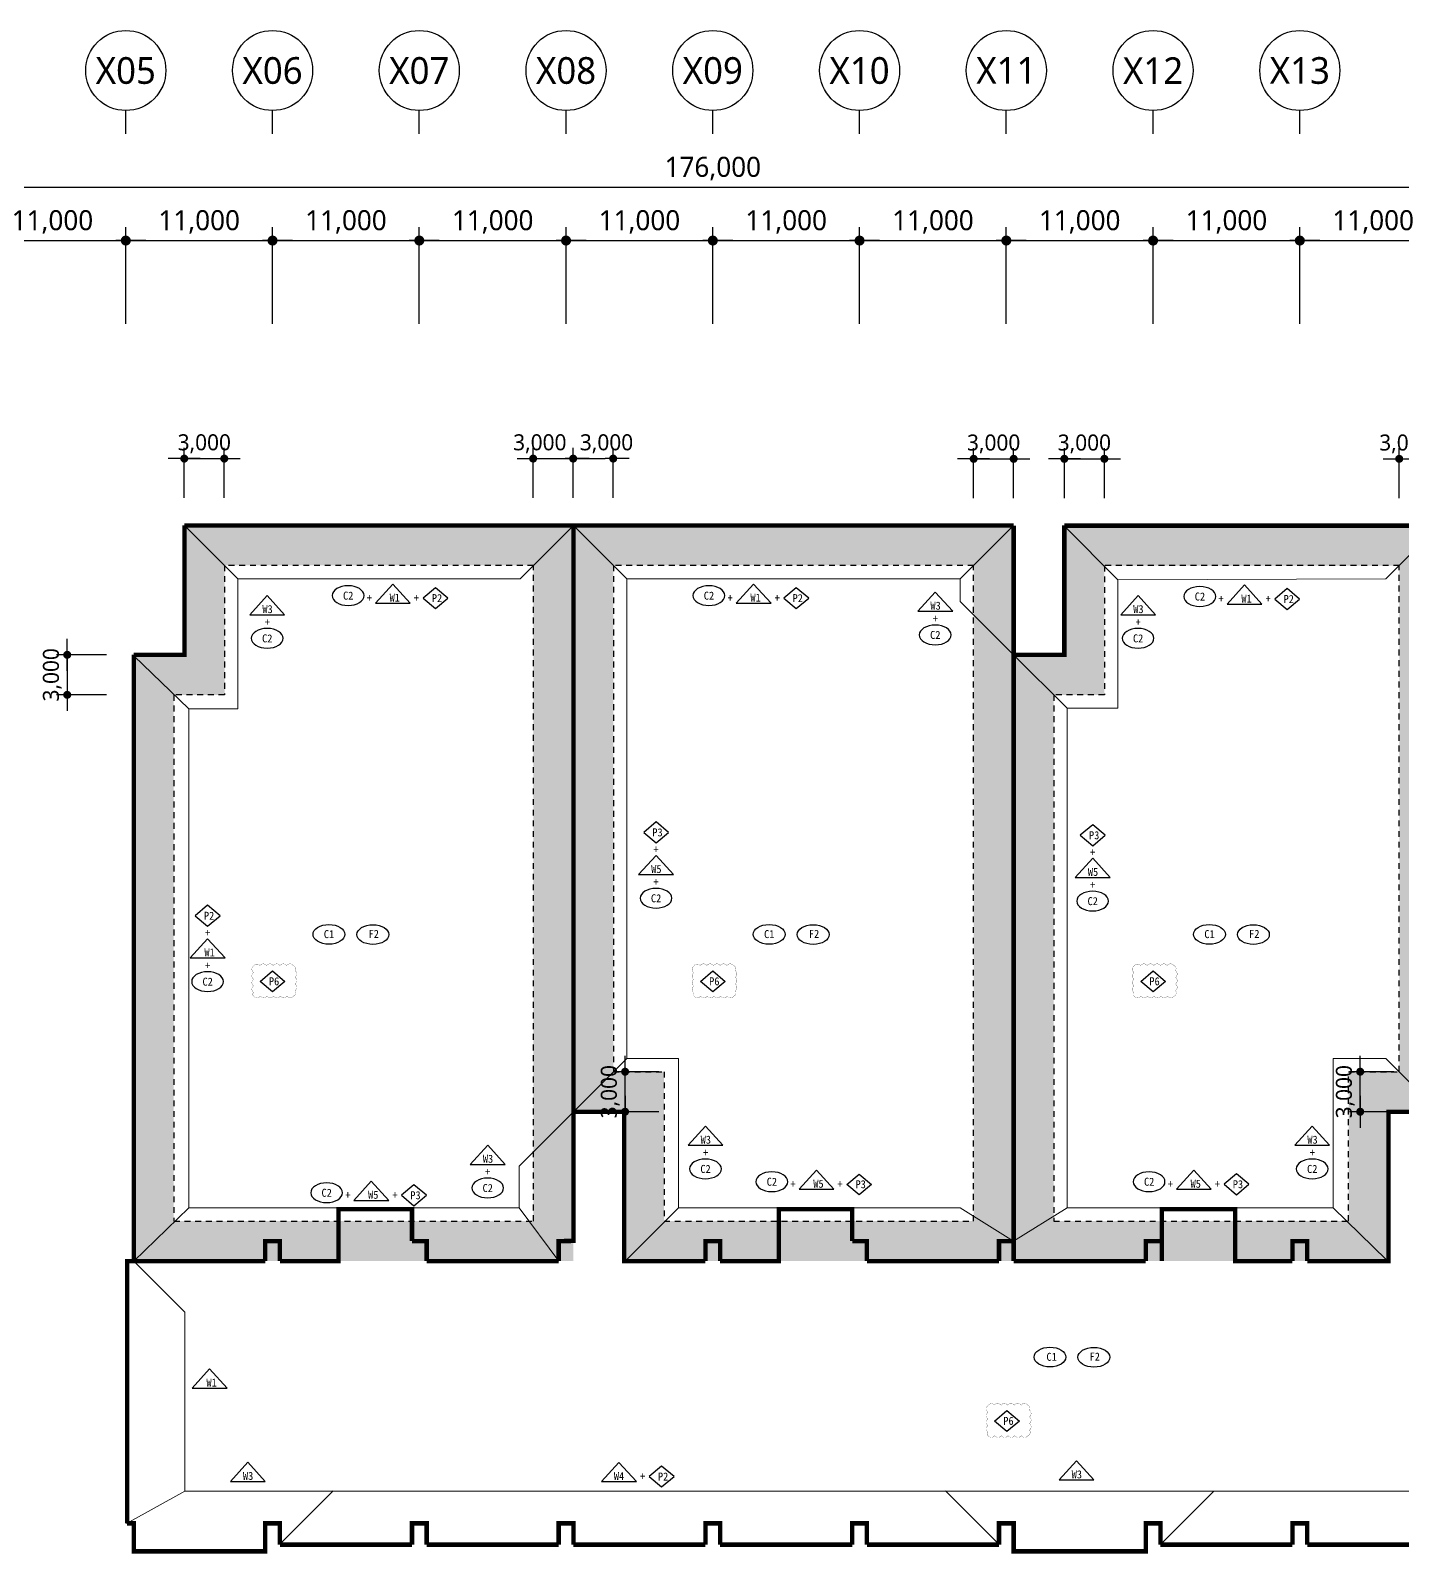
# Model space of a CAD drawing. Header units: millimetres. Extents: x 1915590 to 2257441, y 167795 to 1026436.
# Drawn here: x 2011944 to 2114789, y 615269 to 729436 of the extents above; entities that cross this region are included whole.
import ezdxf
from ezdxf.enums import TextEntityAlignment as Align

# ---------------------------------------------------------------- set-up
doc = ezdxf.new("R2010")
doc.units = ezdxf.units.MM
doc.header["$LTSCALE"] = 5
doc.header["$MEASUREMENT"] = 0
doc.header["$PDSIZE"] = -10
for name, pattern in [('CENTER2', [1.125, 0.75, -0.125, 0.125, -0.125]), ('HID', [2, 1.1, -0.9]), ('HIDDEN2', [0.1875, 0.125, -0.0625]), ('PHANTOM2', [1.25, 0.625, -0.125, 0.125, -0.125, 0.125, -0.125])]:
    doc.linetypes.add(name, pattern=pattern)
doc.layers.get('0').update_dxf_attribs({"linetype": 'CONTINUOUS'})
doc.layers.get('Defpoints').update_dxf_attribs({"color": 153, "linetype": 'CONTINUOUS'})
for name, color, linetype, lineweight in [('A-AXIS-BUBL', 7, 'CONTINUOUS', 25), ('A-DIMS', 7, 'CONTINUOUS', 25), ('A-XXXX-HATC', 8, 'CONTINUOUS', 18), ('A-XXXX-TXT2', 3, 'CONTINUOUS', 25), ('REV-202205', 20, 'CONTINUOUS', 25), ('S-ELEV-LIN1', 9, 'CONTINUOUS', 20)]:
    doc.layers.add(name, color=color, linetype=linetype, lineweight=lineweight)
for name, color, linetype in [('A-MARK-벽체방열-W2', 6, 'HIDDEN2'), ('A-MARK-벽체방열-W3', 6, 'CONTINUOUS'), ('A-MARK-벽체방열-W4', 4, 'CONTINUOUS'), ('text', 3, 'CONTINUOUS'), ('일람 벽체', 7, 'CONTINUOUS')]:
    doc.layers.add(name, color=color, linetype=linetype)
doc.styles.add('HY울릉도L', font='')
doc.styles.add('돋움체', font='')
doc.styles.add('맑은고딕', font='malgun.ttf')
doc.styles.get('HY울릉도L').set_extended_font_data('HYwulM')
doc.styles.get('돋움체').set_extended_font_data('DotumChe')
doc.dimstyles.new('CDIM', dxfattribs={"dimtxt": 3, "dimasz": 1.5, "dimexe": 2, "dimexo": 1, "dimgap": 1, "dimtad": 1, "dimdec": 0, "dimrnd": 0.5, "dimzin": 0, "dimdsep": 32, "dimlunit": 6, "dimtxsty": 'HY울릉도L', "dimblk1": '_CIDOT', "dimblk2": '_CIDOT', "dimsah": 1, "dimcen": 5.5, "dimclrd": 2, "dimclre": 2, "dimclrt": 7, "dimadec": 0, "dimazin": 0, "dimtfac": 1, "dimtdec": 0, "dimtix": 1, "dimtmove": 2, "dimatfit": 1, "dimldrblk": '_CIDOT', "dimfxl": 1, "dimtolj": 1, "dimtzin": 0, "dimlwd": -1, "dimarcsym": 0})

# ---------------------------------------------------------------- blocks, each defined once
blk = doc.blocks.new('_CIDOT')
at = {"color": 0, "linetype": 'ByBlock'}
blk.add_line((2, 0), (-1, 0), dxfattribs=at)
at = {"color": 0, "linetype": 'ByBlock', "const_width": 0.5}
blk.add_lwpolyline([(-0.25, 0, 1), (0.25, 0, 1)], format="xyb", close=True, dxfattribs=at)
blk = doc.blocks.new('*D27')
at = {"layer": 'A-DIMS', "lineweight": -2, "transparency": 16777216}
for p, q in [((159693, 255621), (159693, 262871)), ((170693, 255621), (170693, 262871))]:
    blk.add_line(p, q, dxfattribs=at)
at = {"layer": 'A-DIMS', "transparency": 16777216}
blk.add_line((160443, 261871), (169943, 261871), dxfattribs=at)
at = {"layer": 'Defpoints', "color": 0, "transparency": 16777216}
for p in [(170693, 261871), (159693, 255121), (170693, 255121)]:
    blk.add_point(p, dxfattribs=at)
at = {"layer": 'A-DIMS', "transparency": 16777216, "xscale": 750, "yscale": 750, "zscale": 750, "rotation": 180}
blk.add_blockref('_CIDOT', (159693, 261871), dxfattribs=at)
at = {"layer": 'A-DIMS', "transparency": 16777216, "xscale": 750, "yscale": 750, "zscale": 750}
blk.add_blockref('_CIDOT', (170693, 261871), dxfattribs=at)
at = {"layer": 'A-DIMS', "color": 3, "transparency": 16777216, "insert": (165193, 263263), "char_height": 1500, "attachment_point": 5, "style": '맑은고딕'}
blk.add_mtext('\\A1;11,000', dxfattribs=at)
blk = doc.blocks.new('*D28')
at = {"layer": 'A-DIMS', "lineweight": -2, "transparency": 16777216}
for p, q in [((170693, 255621), (170693, 262871)), ((181693, 255621), (181693, 262871))]:
    blk.add_line(p, q, dxfattribs=at)
at = {"layer": 'A-DIMS', "transparency": 16777216}
blk.add_line((171443, 261871), (180943, 261871), dxfattribs=at)
at = {"layer": 'Defpoints', "color": 0, "transparency": 16777216}
for p in [(181693, 261871), (170693, 255121), (181693, 255121)]:
    blk.add_point(p, dxfattribs=at)
at = {"layer": 'A-DIMS', "transparency": 16777216, "xscale": 750, "yscale": 750, "zscale": 750, "rotation": 180}
blk.add_blockref('_CIDOT', (170693, 261871), dxfattribs=at)
at = {"layer": 'A-DIMS', "transparency": 16777216, "xscale": 750, "yscale": 750, "zscale": 750}
blk.add_blockref('_CIDOT', (181693, 261871), dxfattribs=at)
at = {"layer": 'A-DIMS', "color": 3, "transparency": 16777216, "insert": (176193, 263263), "char_height": 1500, "attachment_point": 5, "style": '맑은고딕'}
blk.add_mtext('\\A1;11,000', dxfattribs=at)
blk = doc.blocks.new('*D29')
at = {"layer": 'A-DIMS', "lineweight": -2, "transparency": 16777216}
for p, q in [((181693, 255621), (181693, 262871)), ((192693, 255621), (192693, 262871))]:
    blk.add_line(p, q, dxfattribs=at)
at = {"layer": 'A-DIMS', "transparency": 16777216}
blk.add_line((182443, 261871), (191943, 261871), dxfattribs=at)
at = {"layer": 'Defpoints', "color": 0, "transparency": 16777216}
for p in [(192693, 261871), (181693, 255121), (192693, 255121)]:
    blk.add_point(p, dxfattribs=at)
at = {"layer": 'A-DIMS', "transparency": 16777216, "xscale": 750, "yscale": 750, "zscale": 750, "rotation": 180}
blk.add_blockref('_CIDOT', (181693, 261871), dxfattribs=at)
at = {"layer": 'A-DIMS', "transparency": 16777216, "xscale": 750, "yscale": 750, "zscale": 750}
blk.add_blockref('_CIDOT', (192693, 261871), dxfattribs=at)
at = {"layer": 'A-DIMS', "color": 3, "transparency": 16777216, "insert": (187193, 263263), "char_height": 1500, "attachment_point": 5, "style": '맑은고딕'}
blk.add_mtext('\\A1;11,000', dxfattribs=at)
blk = doc.blocks.new('*D30')
at = {"layer": 'A-DIMS', "lineweight": -2, "transparency": 16777216}
for p, q in [((192693, 255621), (192693, 262871)), ((203693, 255621), (203693, 262871))]:
    blk.add_line(p, q, dxfattribs=at)
at = {"layer": 'A-DIMS', "transparency": 16777216}
blk.add_line((193443, 261871), (202943, 261871), dxfattribs=at)
at = {"layer": 'Defpoints', "color": 0, "transparency": 16777216}
for p in [(203693, 261871), (192693, 255121), (203693, 255121)]:
    blk.add_point(p, dxfattribs=at)
at = {"layer": 'A-DIMS', "transparency": 16777216, "xscale": 750, "yscale": 750, "zscale": 750, "rotation": 180}
blk.add_blockref('_CIDOT', (192693, 261871), dxfattribs=at)
at = {"layer": 'A-DIMS', "transparency": 16777216, "xscale": 750, "yscale": 750, "zscale": 750}
blk.add_blockref('_CIDOT', (203693, 261871), dxfattribs=at)
at = {"layer": 'A-DIMS', "color": 3, "transparency": 16777216, "insert": (198193, 263263), "char_height": 1500, "attachment_point": 5, "style": '맑은고딕'}
blk.add_mtext('\\A1;11,000', dxfattribs=at)
blk = doc.blocks.new('*D31')
at = {"layer": 'A-DIMS', "lineweight": -2, "transparency": 16777216}
for p, q in [((203693, 255621), (203693, 262871)), ((214693, 255621), (214693, 262871))]:
    blk.add_line(p, q, dxfattribs=at)
at = {"layer": 'A-DIMS', "transparency": 16777216}
blk.add_line((204443, 261871), (213943, 261871), dxfattribs=at)
at = {"layer": 'Defpoints', "color": 0, "transparency": 16777216}
for p in [(214693, 261871), (203693, 255121), (214693, 255121)]:
    blk.add_point(p, dxfattribs=at)
at = {"layer": 'A-DIMS', "transparency": 16777216, "xscale": 750, "yscale": 750, "zscale": 750, "rotation": 180}
blk.add_blockref('_CIDOT', (203693, 261871), dxfattribs=at)
at = {"layer": 'A-DIMS', "transparency": 16777216, "xscale": 750, "yscale": 750, "zscale": 750}
blk.add_blockref('_CIDOT', (214693, 261871), dxfattribs=at)
at = {"layer": 'A-DIMS', "color": 3, "transparency": 16777216, "insert": (209193, 263263), "char_height": 1500, "attachment_point": 5, "style": '맑은고딕'}
blk.add_mtext('\\A1;11,000', dxfattribs=at)
blk = doc.blocks.new('*D32')
at = {"layer": 'A-DIMS', "lineweight": -2, "transparency": 16777216}
for p, q in [((214693, 255621), (214693, 262871)), ((225693, 255621), (225693, 262871))]:
    blk.add_line(p, q, dxfattribs=at)
at = {"layer": 'A-DIMS', "transparency": 16777216}
blk.add_line((215443, 261871), (224943, 261871), dxfattribs=at)
at = {"layer": 'Defpoints', "color": 0, "transparency": 16777216}
for p in [(225693, 261871), (214693, 255121), (225693, 255121)]:
    blk.add_point(p, dxfattribs=at)
at = {"layer": 'A-DIMS', "transparency": 16777216, "xscale": 750, "yscale": 750, "zscale": 750, "rotation": 180}
blk.add_blockref('_CIDOT', (214693, 261871), dxfattribs=at)
at = {"layer": 'A-DIMS', "transparency": 16777216, "xscale": 750, "yscale": 750, "zscale": 750}
blk.add_blockref('_CIDOT', (225693, 261871), dxfattribs=at)
at = {"layer": 'A-DIMS', "color": 3, "transparency": 16777216, "insert": (220193, 263263), "char_height": 1500, "attachment_point": 5, "style": '맑은고딕'}
blk.add_mtext('\\A1;11,000', dxfattribs=at)
blk = doc.blocks.new('*D33')
at = {"layer": 'A-DIMS', "lineweight": -2, "transparency": 16777216}
for p, q in [((225693, 255621), (225693, 262871)), ((236693, 255621), (236693, 262871))]:
    blk.add_line(p, q, dxfattribs=at)
at = {"layer": 'A-DIMS', "transparency": 16777216}
blk.add_line((226443, 261871), (235943, 261871), dxfattribs=at)
at = {"layer": 'Defpoints', "color": 0, "transparency": 16777216}
for p in [(236693, 261871), (225693, 255121), (236693, 255121)]:
    blk.add_point(p, dxfattribs=at)
at = {"layer": 'A-DIMS', "transparency": 16777216, "xscale": 750, "yscale": 750, "zscale": 750, "rotation": 180}
blk.add_blockref('_CIDOT', (225693, 261871), dxfattribs=at)
at = {"layer": 'A-DIMS', "transparency": 16777216, "xscale": 750, "yscale": 750, "zscale": 750}
blk.add_blockref('_CIDOT', (236693, 261871), dxfattribs=at)
at = {"layer": 'A-DIMS', "color": 3, "transparency": 16777216, "insert": (231193, 263263), "char_height": 1500, "attachment_point": 5, "style": '맑은고딕'}
blk.add_mtext('\\A1;11,000', dxfattribs=at)
blk = doc.blocks.new('*D34')
at = {"layer": 'A-DIMS', "lineweight": -2, "transparency": 16777216}
for p, q in [((236693, 255621), (236693, 262871)), ((247693, 255621), (247693, 262871))]:
    blk.add_line(p, q, dxfattribs=at)
at = {"layer": 'A-DIMS', "transparency": 16777216}
blk.add_line((237443, 261871), (246943, 261871), dxfattribs=at)
at = {"layer": 'Defpoints', "color": 0, "transparency": 16777216}
for p in [(247693, 261871), (236693, 255121), (247693, 255121)]:
    blk.add_point(p, dxfattribs=at)
at = {"layer": 'A-DIMS', "transparency": 16777216, "xscale": 750, "yscale": 750, "zscale": 750, "rotation": 180}
blk.add_blockref('_CIDOT', (236693, 261871), dxfattribs=at)
at = {"layer": 'A-DIMS', "transparency": 16777216, "xscale": 750, "yscale": 750, "zscale": 750}
blk.add_blockref('_CIDOT', (247693, 261871), dxfattribs=at)
at = {"layer": 'A-DIMS', "color": 3, "transparency": 16777216, "insert": (242193, 263263), "char_height": 1500, "attachment_point": 5, "style": '맑은고딕'}
blk.add_mtext('\\A1;11,000', dxfattribs=at)
blk = doc.blocks.new('*D35')
at = {"layer": 'A-DIMS', "lineweight": -2, "transparency": 16777216}
for p, q in [((247693, 255621), (247693, 262871)), ((258693, 255621), (258693, 262871))]:
    blk.add_line(p, q, dxfattribs=at)
at = {"layer": 'A-DIMS', "transparency": 16777216}
blk.add_line((248443, 261871), (257943, 261871), dxfattribs=at)
at = {"layer": 'Defpoints', "color": 0, "transparency": 16777216}
for p in [(258693, 261871), (247693, 255121), (258693, 255121)]:
    blk.add_point(p, dxfattribs=at)
at = {"layer": 'A-DIMS', "transparency": 16777216, "xscale": 750, "yscale": 750, "zscale": 750, "rotation": 180}
blk.add_blockref('_CIDOT', (247693, 261871), dxfattribs=at)
at = {"layer": 'A-DIMS', "transparency": 16777216, "xscale": 750, "yscale": 750, "zscale": 750}
blk.add_blockref('_CIDOT', (258693, 261871), dxfattribs=at)
at = {"layer": 'A-DIMS', "color": 3, "transparency": 16777216, "insert": (253193, 263263), "char_height": 1500, "attachment_point": 5, "style": '맑은고딕'}
blk.add_mtext('\\A1;11,000', dxfattribs=at)
blk = doc.blocks.new('*D36')
at = {"layer": 'A-DIMS', "lineweight": -2, "transparency": 16777216}
for p, q in [((258693, 255621), (258693, 262871)), ((269693, 255621), (269693, 262871))]:
    blk.add_line(p, q, dxfattribs=at)
at = {"layer": 'A-DIMS', "transparency": 16777216}
blk.add_line((259443, 261871), (268943, 261871), dxfattribs=at)
at = {"layer": 'Defpoints', "color": 0, "transparency": 16777216}
for p in [(269693, 261871), (258693, 255121), (269693, 255121)]:
    blk.add_point(p, dxfattribs=at)
at = {"layer": 'A-DIMS', "transparency": 16777216, "xscale": 750, "yscale": 750, "zscale": 750, "rotation": 180}
blk.add_blockref('_CIDOT', (258693, 261871), dxfattribs=at)
at = {"layer": 'A-DIMS', "transparency": 16777216, "xscale": 750, "yscale": 750, "zscale": 750}
blk.add_blockref('_CIDOT', (269693, 261871), dxfattribs=at)
at = {"layer": 'A-DIMS', "color": 3, "transparency": 16777216, "insert": (264193, 263263), "char_height": 1500, "attachment_point": 5, "style": '맑은고딕'}
blk.add_mtext('\\A1;11,000', dxfattribs=at)
blk = doc.blocks.new('*D39')
at = {"layer": 'A-DIMS', "lineweight": -2, "transparency": 16777216}
for p, q in [((126693, 255621), (126693, 266871)), ((302693, 255621), (302693, 266871))]:
    blk.add_line(p, q, dxfattribs=at)
at = {"layer": 'A-DIMS', "transparency": 16777216}
blk.add_line((127443, 265871), (301943, 265871), dxfattribs=at)
at = {"layer": 'Defpoints', "color": 0, "transparency": 16777216}
for p in [(302693, 265871), (126693, 255121), (302693, 255121)]:
    blk.add_point(p, dxfattribs=at)
at = {"layer": 'A-DIMS', "transparency": 16777216, "xscale": 750, "yscale": 750, "zscale": 750, "rotation": 180}
blk.add_blockref('_CIDOT', (126693, 265871), dxfattribs=at)
at = {"layer": 'A-DIMS', "transparency": 16777216, "xscale": 750, "yscale": 750, "zscale": 750}
blk.add_blockref('_CIDOT', (302693, 265871), dxfattribs=at)
at = {"layer": 'A-DIMS', "color": 3, "transparency": 16777216, "insert": (214693, 267263), "char_height": 1500, "attachment_point": 5, "style": '맑은고딕'}
blk.add_mtext('\\A1;176,000', dxfattribs=at)
blk = doc.blocks.new('*D80')
at = {"layer": 'A-DIMS', "lineweight": -2, "transparency": 16777216}
for p, q in [((2114540, 694386), (2114540, 698126)), ((2117540, 694386), (2117540, 698126))]:
    blk.add_line(p, q, dxfattribs=at)
at = {"layer": 'A-DIMS', "transparency": 16777216}
blk.add_line((2115140, 697326), (2116940, 697326), dxfattribs=at)
at = {"layer": 'Defpoints', "color": 0, "transparency": 16777216}
for p in [(2117540, 697326), (2114540, 693986), (2117540, 693986)]:
    blk.add_point(p, dxfattribs=at)
at = {"layer": 'A-DIMS', "transparency": 16777216, "xscale": 600, "yscale": 600, "zscale": 600, "rotation": 180}
blk.add_blockref('_CIDOT', (2114540, 697326), dxfattribs=at)
at = {"layer": 'A-DIMS', "transparency": 16777216, "xscale": 600, "yscale": 600, "zscale": 600}
blk.add_blockref('_CIDOT', (2117540, 697326), dxfattribs=at)
at = {"layer": 'A-DIMS', "color": 3, "transparency": 16777216, "insert": (2115040, 698440), "char_height": 1200, "attachment_point": 5, "style": '맑은고딕'}
blk.add_mtext('\\A1;3,000', dxfattribs=at)
blk = doc.blocks.new('*D81')
at = {"layer": 'A-DIMS', "lineweight": -2, "transparency": 16777216}
for p, q in [((2089440, 694386), (2089440, 698126)), ((2092440, 694386), (2092440, 698126))]:
    blk.add_line(p, q, dxfattribs=at)
at = {"layer": 'A-DIMS', "transparency": 16777216}
for p, q in [((2088840, 697326), (2088240, 697326)), ((2089440, 697326), (2092440, 697326)), ((2093040, 697326), (2093640, 697326))]:
    blk.add_line(p, q, dxfattribs=at)
at = {"layer": 'Defpoints', "color": 0, "transparency": 16777216}
for p in [(2092440, 697326), (2089440, 693986), (2092440, 693986)]:
    blk.add_point(p, dxfattribs=at)
at = {"layer": 'A-DIMS', "transparency": 16777216, "xscale": 600, "yscale": 600, "zscale": 600}
blk.add_blockref('_CIDOT', (2089440, 697326), dxfattribs=at)
at = {"layer": 'A-DIMS', "transparency": 16777216, "xscale": 600, "yscale": 600, "zscale": 600, "rotation": 180}
blk.add_blockref('_CIDOT', (2092440, 697326), dxfattribs=at)
at = {"layer": 'A-DIMS', "color": 3, "transparency": 16777216, "insert": (2090940, 698440), "char_height": 1200, "attachment_point": 5, "style": '맑은고딕'}
blk.add_mtext('\\A1;3,000', dxfattribs=at)
blk = doc.blocks.new('*D82')
at = {"layer": 'A-DIMS', "lineweight": -2, "transparency": 16777216}
for p, q in [((2082640, 694386), (2082640, 698126)), ((2085640, 694386), (2085640, 698126))]:
    blk.add_line(p, q, dxfattribs=at)
at = {"layer": 'A-DIMS', "transparency": 16777216}
for p, q in [((2082040, 697326), (2081440, 697326)), ((2082640, 697326), (2085640, 697326)), ((2086240, 697326), (2086840, 697326))]:
    blk.add_line(p, q, dxfattribs=at)
at = {"layer": 'Defpoints', "color": 0, "transparency": 16777216}
for p in [(2085640, 697326), (2082640, 693986), (2085640, 693986)]:
    blk.add_point(p, dxfattribs=at)
at = {"layer": 'A-DIMS', "transparency": 16777216, "xscale": 600, "yscale": 600, "zscale": 600}
blk.add_blockref('_CIDOT', (2082640, 697326), dxfattribs=at)
at = {"layer": 'A-DIMS', "transparency": 16777216, "xscale": 600, "yscale": 600, "zscale": 600, "rotation": 180}
blk.add_blockref('_CIDOT', (2085640, 697326), dxfattribs=at)
at = {"layer": 'A-DIMS', "color": 3, "transparency": 16777216, "insert": (2084140, 698440), "char_height": 1200, "attachment_point": 5, "style": '맑은고딕'}
blk.add_mtext('\\A1;3,000', dxfattribs=at)
blk = doc.blocks.new('*D83')
at = {"layer": 'A-DIMS', "lineweight": -2, "transparency": 16777216}
for p, q in [((2052623, 694403), (2052623, 698143)), ((2055623, 694403), (2055623, 698143))]:
    blk.add_line(p, q, dxfattribs=at)
at = {"layer": 'A-DIMS', "transparency": 16777216}
blk.add_line((2053223, 697343), (2055023, 697343), dxfattribs=at)
at = {"layer": 'Defpoints', "color": 0, "transparency": 16777216}
for p in [(2055623, 697343), (2052623, 694003), (2055623, 694003)]:
    blk.add_point(p, dxfattribs=at)
at = {"layer": 'A-DIMS', "transparency": 16777216, "xscale": 600, "yscale": 600, "zscale": 600, "rotation": 180}
blk.add_blockref('_CIDOT', (2052623, 697343), dxfattribs=at)
at = {"layer": 'A-DIMS', "transparency": 16777216, "xscale": 600, "yscale": 600, "zscale": 600}
blk.add_blockref('_CIDOT', (2055623, 697343), dxfattribs=at)
at = {"layer": 'A-DIMS', "color": 3, "transparency": 16777216, "insert": (2055123, 698457), "char_height": 1200, "attachment_point": 5, "style": '맑은고딕'}
blk.add_mtext('\\A1;3,000', dxfattribs=at)
blk = doc.blocks.new('*D84')
at = {"layer": 'A-DIMS', "lineweight": -2, "transparency": 16777216}
for p, q in [((2049623, 694403), (2049623, 698143)), ((2052623, 694403), (2052623, 698143))]:
    blk.add_line(p, q, dxfattribs=at)
at = {"layer": 'A-DIMS', "transparency": 16777216}
blk.add_line((2050223, 697343), (2052023, 697343), dxfattribs=at)
at = {"layer": 'Defpoints', "color": 0, "transparency": 16777216}
for p in [(2052623, 697343), (2049623, 694003), (2052623, 694003)]:
    blk.add_point(p, dxfattribs=at)
at = {"layer": 'A-DIMS', "transparency": 16777216, "xscale": 600, "yscale": 600, "zscale": 600, "rotation": 180}
blk.add_blockref('_CIDOT', (2049623, 697343), dxfattribs=at)
at = {"layer": 'A-DIMS', "transparency": 16777216, "xscale": 600, "yscale": 600, "zscale": 600}
blk.add_blockref('_CIDOT', (2052623, 697343), dxfattribs=at)
at = {"layer": 'A-DIMS', "color": 3, "transparency": 16777216, "insert": (2050123, 698457), "char_height": 1200, "attachment_point": 5, "style": '맑은고딕'}
blk.add_mtext('\\A1;3,000', dxfattribs=at)
blk = doc.blocks.new('*D85')
at = {"layer": 'A-DIMS', "lineweight": -2, "transparency": 16777216}
for p, q in [((2023473, 694403), (2023473, 698143)), ((2026473, 694403), (2026473, 698143))]:
    blk.add_line(p, q, dxfattribs=at)
at = {"layer": 'A-DIMS', "transparency": 16777216}
for p, q in [((2022873, 697343), (2022273, 697343)), ((2023473, 697343), (2026473, 697343)), ((2027073, 697343), (2027673, 697343))]:
    blk.add_line(p, q, dxfattribs=at)
at = {"layer": 'Defpoints', "color": 0, "transparency": 16777216}
for p in [(2026473, 697343), (2023473, 694003), (2026473, 694003)]:
    blk.add_point(p, dxfattribs=at)
at = {"layer": 'A-DIMS', "transparency": 16777216, "xscale": 600, "yscale": 600, "zscale": 600}
blk.add_blockref('_CIDOT', (2023473, 697343), dxfattribs=at)
at = {"layer": 'A-DIMS', "transparency": 16777216, "xscale": 600, "yscale": 600, "zscale": 600, "rotation": 180}
blk.add_blockref('_CIDOT', (2026473, 697343), dxfattribs=at)
at = {"layer": 'A-DIMS', "color": 3, "transparency": 16777216, "insert": (2024973, 698457), "char_height": 1200, "attachment_point": 5, "style": '맑은고딕'}
blk.add_mtext('\\A1;3,000', dxfattribs=at)
blk = doc.blocks.new('*D86')
at = {"layer": 'A-DIMS', "transparency": 16777216}
for p, q in [((2014700, 683236), (2014700, 683836)), ((2014700, 682636), (2014700, 679636)), ((2014700, 679036), (2014700, 678436))]:
    blk.add_line(p, q, dxfattribs=at)
at = {"layer": 'A-DIMS', "lineweight": -2, "transparency": 16777216}
for p, q in [((2017640, 682636), (2013900, 682636)), ((2017640, 679636), (2013900, 679636))]:
    blk.add_line(p, q, dxfattribs=at)
at = {"layer": 'Defpoints', "color": 0, "transparency": 16777216}
for p in [(2018040, 682636), (2014700, 679636), (2018040, 679636)]:
    blk.add_point(p, dxfattribs=at)
at = {"layer": 'A-DIMS', "transparency": 16777216, "xscale": 600, "yscale": 600, "zscale": 600}
for p, rotation in [((2014700, 682636), 270), ((2014700, 679636), 90)]:
    blk.add_blockref('_CIDOT', p, dxfattribs=dict(at, rotation=rotation))
at = {"layer": 'A-DIMS', "color": 3, "transparency": 16777216, "insert": (2013586, 681136), "char_height": 1200, "attachment_point": 5, "rotation": 90, "style": '맑은고딕'}
blk.add_mtext('\\A1;3,000', dxfattribs=at)
blk = doc.blocks.new('*D89')
at = {"layer": 'A-DIMS', "transparency": 16777216}
for p, q in [((2111615, 651986), (2111615, 652586)), ((2111615, 648386), (2111615, 651386)), ((2111615, 647786), (2111615, 647186))]:
    blk.add_line(p, q, dxfattribs=at)
at = {"layer": 'A-DIMS', "lineweight": -2, "transparency": 16777216}
for p, q in [((2114140, 651386), (2110815, 651386)), ((2114140, 648386), (2110815, 648386))]:
    blk.add_line(p, q, dxfattribs=at)
at = {"layer": 'Defpoints', "color": 0, "transparency": 16777216}
for p in [(2111615, 651386), (2114540, 651386), (2114540, 648386)]:
    blk.add_point(p, dxfattribs=at)
at = {"layer": 'A-DIMS', "transparency": 16777216, "xscale": 600, "yscale": 600, "zscale": 600}
for p, rotation in [((2111615, 651386), 270), ((2111615, 648386), 90)]:
    blk.add_blockref('_CIDOT', p, dxfattribs=dict(at, rotation=rotation))
at = {"layer": 'A-DIMS', "color": 3, "transparency": 16777216, "insert": (2110501, 649886), "char_height": 1200, "attachment_point": 5, "rotation": 90, "style": '맑은고딕'}
blk.add_mtext('\\A1;3,000', dxfattribs=at)
blk = doc.blocks.new('*D90')
at = {"layer": 'A-DIMS', "transparency": 16777216}
for p, q in [((2056515, 651986), (2056515, 652586)), ((2056515, 648386), (2056515, 651386)), ((2056515, 647786), (2056515, 647186))]:
    blk.add_line(p, q, dxfattribs=at)
at = {"layer": 'A-DIMS', "lineweight": -2, "transparency": 16777216}
for p, q in [((2059040, 651386), (2055715, 651386)), ((2059040, 648386), (2055715, 648386))]:
    blk.add_line(p, q, dxfattribs=at)
at = {"layer": 'Defpoints', "color": 0, "transparency": 16777216}
for p in [(2056515, 651386), (2059440, 651386), (2059440, 648386)]:
    blk.add_point(p, dxfattribs=at)
at = {"layer": 'A-DIMS', "transparency": 16777216, "xscale": 600, "yscale": 600, "zscale": 600}
for p, rotation in [((2056515, 651386), 270), ((2056515, 648386), 90)]:
    blk.add_blockref('_CIDOT', p, dxfattribs=dict(at, rotation=rotation))
at = {"layer": 'A-DIMS', "color": 3, "transparency": 16777216, "insert": (2055401, 649886), "char_height": 1200, "attachment_point": 5, "rotation": 90, "style": '맑은고딕'}
blk.add_mtext('\\A1;3,000', dxfattribs=at)
blk = doc.blocks.new('DIM(210222)')
for p, q in [((170693, 269870.6), (170693, 271620.6)), ((181693, 269870.6), (181693, 271620.6)), ((192693, 269870.6), (192693, 271620.6)), ((203693, 269870.6), (203693, 271620.6)), ((214693, 269870.6), (214693, 271620.6)), ((225693, 269870.6), (225693, 271620.6)), ((236693, 269870.6), (236693, 271620.6)), ((247693, 269870.6), (247693, 271620.6)), ((258693, 269870.6), (258693, 271620.6))]:
    blk.add_line(p, q)
at = {"layer": 'A-AXIS-BUBL', "ltscale": 0.2}
for centre in [(170693, 274620.6), (181693, 274620.6), (192693, 274620.6), (203693, 274620.6), (214693, 274620.6), (225693, 274620.6), (236693, 274620.6), (247693, 274620.6), (258693, 274620.6)]:
    blk.add_circle(centre, 3000, dxfattribs=at)
at = {"layer": 'A-XXXX-TXT2', "ltscale": 0.2, "style": '맑은고딕'}
for s, p in [('X05', (170693, 274620.6)), ('X06', (181693, 274620.6)), ('X07', (192693, 274620.6)), ('X08', (203693, 274620.6)), ('X09', (214693, 274620.6)), ('X10', (225693, 274620.6)), ('X11', (236693, 274620.6)), ('X12', (247693, 274620.6)), ('X13', (258693, 274620.6))]:
    blk.add_text(s, height=2000, dxfattribs=at).set_placement(p, align=Align.MIDDLE)
at = {"layer": 'A-DIMS'}
for p1, p2, distance, picture, middle in [((126693, 255120.6), (302693, 255120.6), 10750, '*D39', (214693, 267263.4)), ((159693, 255120.6), (170693, 255120.6), 6750, '*D27', (165193, 263263.4)), ((170693, 255120.6), (181693, 255120.6), 6750, '*D28', (176193, 263263.4)), ((181693, 255120.6), (192693, 255120.6), 6750, '*D29', (187193, 263263.4)), ((192693, 255120.6), (203693, 255120.6), 6750, '*D30', (198193, 263263.4)), ((203693, 255120.6), (214693, 255120.6), 6750, '*D31', (209193, 263263.4)), ((214693, 255120.6), (225693, 255120.6), 6750, '*D32', (220193, 263263.4)), ((225693, 255120.6), (236693, 255120.6), 6750, '*D33', (231193, 263263.4)), ((236693, 255120.6), (247693, 255120.6), 6750, '*D34', (242193, 263263.4)), ((247693, 255120.6), (258693, 255120.6), 6750, '*D35', (253193, 263263.4)), ((258693, 255120.6), (269693, 255120.6), 6750, '*D36', (264193, 263263.4))]:
    dim = blk.add_aligned_dim(p1=p1, p2=p2, distance=distance, dimstyle='CDIM', override={"dimscale": 500, "dimtxsty": '맑은고딕', "dimclrd": 256, "dimclre": 256, "dimclrt": 3}, dxfattribs=at)
    dim.commit()
    dim.dimension.update_dxf_attribs({"geometry": picture, "text_midpoint": middle})

msp = doc.modelspace()

# ---------------------------------------------------------------- hatches: boundary and pattern name
at = {"layer": 'A-XXXX-HATC'}
h = msp.add_hatch(dxfattribs=at)
h.set_pattern_fill('ANSI33', color=256, scale=5000)
h.paths.add_polyline_path([(2117540.1, 637185.7), (2150490.1, 637185.7), (2150490.1, 682635.7), (2146690.1, 682635.7), (2146690.1, 692318.2), (2117540.1, 692318.2)])
h.paths.add_polyline_path([(2120540.1, 640185.7), (2120540.1, 689318.2), (2143690.1, 689318.2), (2143690.1, 679635.7), (2147490.1, 679635.7), (2147490.1, 640185.7)], flags=16)
h.paths.add_polyline_path([(2085640.1, 637185.7), (2113740.1, 637185.7), (2113740.1, 648385.7), (2117540.1, 648385.7), (2117540.1, 692318.2), (2089440.1, 692318.2), (2089440.1, 682635.7), (2085640.1, 682635.7)])
h.paths.add_polyline_path([(2088640.1, 640185.7), (2088640.1, 679635.7), (2092440.1, 679635.7), (2092440.1, 689318.2), (2114540.1, 689318.2), (2114540.1, 651385.7), (2110740.1, 651385.7), (2110740.1, 640185.7)], flags=16)
h.paths.add_polyline_path([(2056440.1, 637185.7), (2085640.1, 637185.7), (2085640.1, 682635.7), (2085640.1, 692335.7), (2052640.1, 692335.7), (2052640.1, 648385.7), (2056440.1, 648385.7)])
h.paths.add_polyline_path([(2059440.1, 640185.7), (2059440.1, 651385.7), (2055640.1, 651385.7), (2055640.1, 689335.7), (2082640.1, 689335.7), (2082640.1, 640185.7)], flags=16)
h.paths.add_polyline_path([(2019690.1, 637185.7), (2052640.1, 637185.7), (2052640.1, 692335.7), (2023490.1, 692335.7), (2023490.1, 682635.7), (2019690.1, 682635.7)])
h.paths.add_polyline_path([(2022690.1, 640185.7), (2022690.1, 679635.7), (2026490.1, 679635.7), (2026490.1, 689335.7), (2049640.1, 689335.7), (2049640.1, 640185.7)], flags=16)

# ---------------------------------------------------------------- linework, layer by layer
at = {"layer": 'A-MARK-벽체방열-W2', "ltscale": 300, "const_width": 333.3}
for points in [[(2085640.1, 692335.7), (2023490.1, 692335.7)], [(2146690.1, 692318.2), (2089440.1, 692318.2)], [(2019690.1, 682635.7), (2019690.1, 637185.7)], [(2019190.1, 617535.7), (2019190.1, 637185.7), (2019690.1, 637185.7)]]:
    msp.add_lwpolyline(points, dxfattribs=at)
at = {"layer": 'A-MARK-벽체방열-W3', "linetype": 'PHANTOM2', "ltscale": 300, "const_width": 333.3}
for points in [[(2023490.1, 692335.7), (2023490.1, 682635.7), (2019690.1, 682635.7)], [(2089440.1, 692335.7), (2089440.1, 682635.7), (2085640.1, 682635.7), (2085640.1, 692318.2)], [(2051540.1, 637185.7), (2051540.1, 638685.7), (2052640.1, 638703.2), (2052640.1, 648385.7), (2056440.1, 648385.7), (2056440.1, 638385.7)], [(2118640.1, 637185.7), (2118640.1, 638685.7), (2117540.1, 638685.7), (2117540.1, 648385.7), (2113740.1, 648385.7), (2113740.1, 638385.7)], [(2030640.1, 637185.7), (2030640.1, 638685.7), (2029540.1, 638685.7), (2029540.1, 637185.7)], [(2041640.1, 637185.7), (2041640.1, 638685.7), (2040540.1, 638685.7)], [(2063640.1, 637185.7), (2063640.1, 638685.7), (2062540.1, 638685.7), (2062540.1, 637185.7)], [(2074640.1, 637185.7), (2074640.1, 638685.7), (2073540.1, 638685.7)], [(2085640.1, 637185.7), (2085640.1, 638685.7), (2084540.1, 638685.7), (2084540.1, 637185.7)], [(2095540.1, 637185.7), (2095540.1, 638685.7), (2096640.1, 638685.7)], [(2107640.1, 637185.7), (2107640.1, 638685.7), (2106540.1, 638685.7), (2106540.1, 637185.7)], [(2030640.1, 615935.7), (2030640.1, 617535.7), (2029540.1, 617535.7), (2029540.1, 615435.7), (2019690.1, 615435.7), (2019690.1, 617535.7), (2019190.1, 617535.7)], [(2041640.1, 615935.7), (2041640.1, 617535.7), (2040540.1, 617535.7), (2040540.1, 615935.7)], [(2052640.1, 615935.7), (2052640.1, 617535.7), (2051540.1, 617535.7), (2051540.1, 615935.7)], [(2063640.1, 615935.7), (2063640.1, 617535.7), (2062540.1, 617535.7), (2062540.1, 615935.7)], [(2074640.1, 615935.7), (2074640.1, 617535.7), (2073540.1, 617535.7), (2073540.1, 615935.7)], [(2096640.1, 615935.7), (2096640.1, 617535.7), (2095540.1, 617535.7), (2095540.1, 615435.7), (2085640.1, 615435.7), (2085640.1, 617535.7), (2084540.1, 617535.7), (2084540.1, 615935.7)], [(2107635.6, 615935.7), (2107635.6, 617535.7), (2106535.6, 617535.7), (2106535.6, 615935.7)]]:
    msp.add_lwpolyline(points, dxfattribs=at)
at = {"layer": 'A-MARK-벽체방열-W3', "linetype": 'HID', "ltscale": 80}
for points in [[(2022690.1, 640185.7), (2049640.1, 640185.7), (2049640.1, 689335.7), (2026490.1, 689335.7), (2026490.1, 679635.7), (2022690.1, 679635.7)], [(2059440.1, 640185.7), (2082640.1, 640185.7), (2082640.1, 689335.7), (2055640.1, 689335.7), (2055640.1, 651385.7), (2059440.1, 651385.7)], [(2088640.1, 640185.7), (2110740.1, 640185.7), (2110740.1, 651385.7), (2114540.1, 651385.7), (2114540.1, 689318.2), (2092440.1, 689318.2), (2092440.1, 679635.7), (2088640.1, 679635.7)]]:
    msp.add_lwpolyline(points, close=True, dxfattribs=at)
at = {"layer": 'A-MARK-벽체방열-W4', "linetype": 'CENTER2', "ltscale": 200}
for points, const_width in [([(2052640.1, 692335.7), (2052640.1, 648385.7)], 333.3), ([(2085640.1, 682635.7), (2085640.1, 638685.7)], 333.3), ([(2030640.1, 637185.7), (2035040.1, 637185.7), (2035040.1, 641085.7), (2040540.1, 641085.7), (2040540.1, 638685.7)], 333), ([(2063640.1, 637185.7), (2068040.1, 637185.7), (2068040.1, 641085.7), (2073540.1, 641085.7), (2073540.1, 638685.7)], 333), ([(2096740.1, 637185.7), (2096740.1, 641085.7), (2102240.1, 641085.7), (2102240.1, 637185.7), (2106540.1, 637185.7)], 333), ([(2056440.1, 638385.7), (2056440.1, 637185.7), (2062540.1, 637185.7)], 333), ([(2107640.1, 637185.7), (2113740.1, 637185.7), (2113740.1, 638385.7)], 333), ([(2019690.1, 637185.7), (2029540.1, 637185.7)], 333), ([(2041640.1, 637185.7), (2051540.1, 637185.7)], 333), ([(2074640.1, 637185.7), (2084540.1, 637185.7)], 333), ([(2085640.1, 637185.7), (2095540.1, 637185.7)], 333)]:
    msp.add_lwpolyline(points, dxfattribs=dict(at, const_width=const_width))
at = {"layer": 'A-MARK-벽체방열-W4', "const_width": 333.3}
for points in [[(2040540.1, 615935.7), (2030640.1, 615935.7)], [(2041640.1, 615935.7), (2051540.1, 615935.7)], [(2062540.1, 615935.7), (2052640.1, 615935.7)], [(2063640.1, 615935.7), (2073540.1, 615935.7)], [(2084540.1, 615935.7), (2074640.1, 615935.7)], [(2096640.1, 615935.7), (2106540.1, 615935.7)], [(2117540.1, 615935.7), (2107640.1, 615935.7)]]:
    msp.add_lwpolyline(points, dxfattribs=at)
at = {"layer": 'REV-202205', "const_width": 15}
for points in [[(2028671.2, 657058.8, 0.52056705), (2029171.2, 657058.8, 0.52056705), (2029671.2, 657058.8, 0.52056705), (2030171.2, 657058.8, 0.52056705), (2030671.2, 657058.8, 0.52056705), (2031171.2, 657058.8, 0.52056705), (2031671.2, 657058.8, 0.52056705), (2031767.1, 657463, 0.52056705), (2031767.1, 657963, 0.52056705), (2031767.1, 658463, 0.52056705), (2031767.1, 658963, 0.52056705), (2031643.5, 659339.5, 0.52056705), (2031143.5, 659339.5, 0.52056705), (2030643.5, 659339.5, 0.52056705), (2030143.5, 659339.5, 0.52056705), (2029643.5, 659339.5, 0.52056705), (2029143.5, 659339.5, 0.52056705), (2028671.2, 659311.8, 0.52056705), (2028671.2, 658811.8, 0.52056705), (2028671.2, 658311.8, 0.52056705), (2028671.2, 657811.8, 0.52056705), (2028671.2, 657311.8, 0.52056705)], [(2061671.2, 657058.8, 0.52056705), (2062171.2, 657058.8, 0.52056705), (2062671.2, 657058.8, 0.52056705), (2063171.2, 657058.8, 0.52056705), (2063671.2, 657058.8, 0.52056705), (2064171.2, 657058.8, 0.52056705), (2064671.2, 657058.8, 0.52056705), (2064767.1, 657463, 0.52056705), (2064767.1, 657963, 0.52056705), (2064767.1, 658463, 0.52056705), (2064767.1, 658963, 0.52056705), (2064643.5, 659339.5, 0.52056705), (2064143.5, 659339.5, 0.52056705), (2063643.5, 659339.5, 0.52056705), (2063143.5, 659339.5, 0.52056705), (2062643.5, 659339.5, 0.52056705), (2062143.5, 659339.5, 0.52056705), (2061671.2, 659311.8, 0.52056705), (2061671.2, 658811.8, 0.52056705), (2061671.2, 658311.8, 0.52056705), (2061671.2, 657811.8, 0.52056705), (2061671.2, 657311.8, 0.52056705)], [(2094671.2, 657058.8, 0.52056705), (2095171.2, 657058.8, 0.52056705), (2095671.2, 657058.8, 0.52056705), (2096171.2, 657058.8, 0.52056705), (2096671.2, 657058.8, 0.52056705), (2097171.2, 657058.8, 0.52056705), (2097671.2, 657058.8, 0.52056705), (2097767.1, 657463, 0.52056705), (2097767.1, 657963, 0.52056705), (2097767.1, 658463, 0.52056705), (2097767.1, 658963, 0.52056705), (2097643.5, 659339.5, 0.52056705), (2097143.5, 659339.5, 0.52056705), (2096643.5, 659339.5, 0.52056705), (2096143.5, 659339.5, 0.52056705), (2095643.5, 659339.5, 0.52056705), (2095143.5, 659339.5, 0.52056705), (2094671.2, 659311.8, 0.52056705), (2094671.2, 658811.8, 0.52056705), (2094671.2, 658311.8, 0.52056705), (2094671.2, 657811.8, 0.52056705), (2094671.2, 657311.8, 0.52056705)], [(2083721.2, 624108.8, 0.52056705), (2084221.2, 624108.8, 0.52056705), (2084721.2, 624108.8, 0.52056705), (2085221.2, 624108.8, 0.52056705), (2085721.2, 624108.8, 0.52056705), (2086221.2, 624108.8, 0.52056705), (2086721.2, 624108.8, 0.52056705), (2086817.1, 624513, 0.52056705), (2086817.1, 625013, 0.52056705), (2086817.1, 625513, 0.52056705), (2086817.1, 626013, 0.52056705), (2086693.5, 626389.5, 0.52056705), (2086193.5, 626389.5, 0.52056705), (2085693.5, 626389.5, 0.52056705), (2085193.5, 626389.5, 0.52056705), (2084693.5, 626389.5, 0.52056705), (2084193.5, 626389.5, 0.52056705), (2083721.2, 626361.8, 0.52056705), (2083721.2, 625861.8, 0.52056705), (2083721.2, 625361.8, 0.52056705), (2083721.2, 624861.8, 0.52056705), (2083721.2, 624361.8, 0.52056705)]]:
    msp.add_lwpolyline(points, format="xyb", close=True, dxfattribs=at)
at = {"layer": 'S-ELEV-LIN1'}
for p, q in [((2027490.1, 688335.7), (2023490.1, 692335.7)), ((2056640.1, 688335.7), (2052640.1, 692335.7)), ((2081640.1, 688335.7), (2085640.1, 692335.7)), ((2089440.1, 692268.2), (2093440.1, 688268.2)), ((2081640.1, 686635.7), (2085640.1, 682635.7)), ((2023815.1, 678576.8), (2019690.1, 682560.7)), ((2085640.1, 682635.7), (2089640.1, 678635.7)), ((2023815.1, 641185.7), (2019690.1, 637185.7)), ((2048565.1, 641185.7), (2051540.1, 637185.7)), ((2060515.1, 641185.7), (2056590.1, 637260.7)), ((2085640.1, 638685.7), (2089640.1, 641185.7)), ((2113590.1, 637285.7), (2109590.1, 641185.7)), ((2019142.1, 617517.7), (2023515.1, 619935.7)), ((2030642.1, 615967.7), (2034642.1, 619967.7)), ((2084538.1, 615967.7), (2080538.1, 619967.7)), ((2096640.1, 615935.7), (2100640.1, 619935.7))]:
    msp.add_line(p, q, dxfattribs=at)
for points in [[(2056640.1, 652385.7), (2048565.1, 644310.7), (2048565.1, 641185.7), (2023815.1, 641185.7), (2023815.1, 678576.8), (2027490.1, 678576.8), (2027490.1, 688335.7), (2048640.1, 688335.7), (2052640.1, 692335.7)], [(2117540.1, 692335.7), (2113540.1, 688335.7), (2093440.1, 688268.2), (2093440.1, 678635.7), (2089640.1, 678635.7), (2089640.1, 641185.7), (2109590.1, 641185.7), (2109590.1, 652385.7), (2113540.1, 652385.7), (2117540.1, 648385.7)], [(2085640.1, 638685.7), (2081640.1, 641185.7), (2060515.1, 641185.7), (2060515.1, 652385.7), (2056640.1, 652385.7), (2056640.1, 688335.7), (2081640.1, 688335.7), (2081640.1, 686635.7)], [(2147005.1, 633185.7), (2135540.1, 633185.7), (2135540.1, 619935.7), (2023515.1, 619935.7), (2023515.1, 633360.7), (2019690.1, 637185.7)]]:
    msp.add_lwpolyline(points, dxfattribs=at)
at = {"layer": '일람 벽체'}
for points in [[(2037802.2, 686502.5), (2040412.8, 686502.5), (2039107.5, 687940.9)], [(2041378.2, 686884.2), (2042305.9, 686100.5), (2043233.5, 686884.2), (2042305.9, 687667.8)], [(2064843.7, 686502.5), (2067454.3, 686502.5), (2066149, 687940.9)], [(2068419.7, 686884.2), (2069347.4, 686100.5), (2070275, 686884.2), (2069347.4, 687667.8)], [(2078459.3, 685900.1), (2081069.9, 685900.1), (2079764.6, 687338.4)], [(2101643.7, 686435), (2104254.3, 686435), (2102949, 687873.4)], [(2105219.7, 686816.7), (2106147.4, 686033), (2107075, 686816.7), (2106147.4, 687600.3)], [(2028386.9, 685643.7), (2030997.5, 685643.7), (2029692.2, 687082.1)], [(2093662.8, 685643.7), (2096273.4, 685643.7), (2094968.1, 687082.1)], [(2057907.5, 669328.1), (2058835.2, 668544.4), (2059762.9, 669328.1), (2058835.2, 670111.7)], [(2090635.5, 669110.3), (2091563.2, 668326.6), (2092490.9, 669110.3), (2091563.2, 669894)], [(2057529.9, 666163.1), (2060140.5, 666163.1), (2058835.2, 667601.5)], [(2090257.9, 665945.4), (2092868.5, 665945.4), (2091563.2, 667383.8)], [(2024295.8, 663075.6), (2025223.5, 662291.9), (2026151.2, 663075.6), (2025223.5, 663859.3)], [(2023918.2, 659910.7), (2026528.8, 659910.7), (2025223.5, 661349)], [(2029162.4, 658152), (2030090.1, 658935.7), (2031017.7, 658152), (2030090.1, 657368.3)], [(2062162.4, 658152), (2063090.1, 658935.7), (2064017.7, 658152), (2063090.1, 657368.3)], [(2095162.4, 658152), (2096090.1, 658935.7), (2097017.7, 658152), (2096090.1, 657368.3)], [(2061236.4, 645873), (2063847, 645873), (2062541.7, 647311.3)], [(2106712.4, 645873), (2109323, 645873), (2108017.7, 647311.3)], [(2044912.3, 644442.1), (2047522.8, 644442.1), (2046217.5, 645880.5)], [(2069559.2, 642569.9), (2072169.8, 642569.9), (2070864.5, 644008.3)], [(2097837.9, 642569.9), (2100448.5, 642569.9), (2099143.2, 644008.3)], [(2036188.2, 641742.6), (2038798.8, 641742.6), (2037493.5, 643181)], [(2039764.2, 642124.3), (2040691.9, 641340.6), (2041619.6, 642124.3), (2040691.9, 642907.9)], [(2073135.2, 642931.9), (2074062.9, 643715.6), (2074990.6, 642931.9), (2074062.9, 642148.3)], [(2101413.9, 642951.6), (2102341.6, 642167.9), (2103269.3, 642951.6), (2102341.6, 643735.2)], [(2024070.8, 627663.4), (2026681.4, 627663.4), (2025376.1, 629101.8)], [(2084212.4, 625202), (2085140.1, 625985.7), (2086067.7, 625202), (2085140.1, 624418.3)], [(2089047.3, 620784.9), (2091657.8, 620784.9), (2090352.6, 622223.3)], [(2026929.3, 620671.9), (2029539.9, 620671.9), (2028234.6, 622110.3)], [(2054750.8, 620660.4), (2057361.4, 620660.4), (2056056.1, 622098.7)], [(2058326.8, 621042), (2059254.5, 620258.3), (2060182.1, 621042), (2059254.5, 621825.7)]]:
    msp.add_lwpolyline(points, close=True, dxfattribs=at)
at = {"layer": '일람 벽체', "extrusion": (0, 0, -1)}
for centre in [(2035755.3, 687074.4), (2062796.8, 687074.4), (2099596.8, 687006.9), (2029689.2, 683871.2), (2079761.7, 684127.6), (2094965.2, 683871.2), (2058832.3, 664390.7), (2091560.3, 664172.9), (2025220.6, 658138.2), (2062538.8, 644100.5), (2108014.8, 644100.5), (2034141.3, 642314.5), (2046214.6, 642669.6), (2067512.4, 643141.8), (2095791, 643141.8)]:
    msp.add_ellipse(centre, major_axis=(1192.8, 0), ratio=0.62025674, dxfattribs=at)
at = {"layer": '일람 벽체'}
for centre in [(2034315, 661683.1), (2037610.8, 661666.2), (2067315, 661683.1), (2070610.8, 661666.2), (2100315, 661683.1), (2103610.8, 661666.2), (2088358.3, 629996.8), (2091654, 629979.9)]:
    msp.add_ellipse(centre, major_axis=(1192.8, 0), ratio=0.62025674, dxfattribs=at)

# ---------------------------------------------------------------- block references
msp.add_blockref('DIM(210222)', (1848397, 451815.1))

# ---------------------------------------------------------------- texts
at = {"layer": 'text', "style": '돋움체'}
for s, p in [('C2', (2035760.9, 687071.6)), ('C2', (2062802.4, 687071.6)), ('C2', (2099602.4, 687004.1)), ('W3', (2029715.3, 686062.5)), ('+', (2037349.5, 686909)), ('W1', (2039252.9, 686921.4)), ('+', (2040875, 686909)), ('P2', (2042416.9, 686884.2)), ('+', (2064391, 686909)), ('W1', (2066294.4, 686921.4)), ('+', (2067916.5, 686909)), ('P2', (2069458.4, 686884.2)), ('W3', (2079787.8, 686318.9)), ('W3', (2094991.3, 686062.5)), ('+', (2101191, 686841.5)), ('W1', (2103094.4, 686853.9)), ('+', (2104716.5, 686841.5)), ('P2', (2106258.4, 686816.7)), ('+', (2029697, 685096.1)), ('+', (2079769.4, 685352.5)), ('+', (2094972.9, 685096.1)), ('C2', (2029694.8, 683868.4)), ('C2', (2079767.3, 684124.8)), ('C2', (2094970.8, 683868.4)), ('P3', (2058946.3, 669328.1)), ('P3', (2091674.3, 669110.3)), ('+', (2058840, 668060.2)), ('+', (2091568, 667842.5)), ('W5', (2058859.2, 666582)), ('+', (2058840, 665615.6)), ('W5', (2091587.2, 666364.2)), ('+', (2091568, 665397.8)), ('C2', (2058837.9, 664387.9)), ('C2', (2091565.9, 664170.1)), ('P2', (2025334.5, 663075.6)), ('+', (2025228.3, 661807.7)), ('C1', (2034320.6, 661700.3)), ('F2', (2037676.7, 661720.5)), ('C1', (2067320.6, 661700.3)), ('F2', (2070676.7, 661720.5)), ('C1', (2100320.6, 661700.3)), ('F2', (2103676.7, 661720.5)), ('W1', (2025368.9, 660329.5)), ('+', (2025228.3, 659363.1)), ('C2', (2025226.2, 658135.4)), ('P6', (2030201.1, 658164)), ('P6', (2063201.1, 658164)), ('P6', (2096201.1, 658164)), ('W3', (2062564.9, 646291.8)), ('W3', (2108040.9, 646291.8)), ('W3', (2046240.7, 644860.9)), ('+', (2062546.5, 645325.4)), ('+', (2108022.5, 645325.4)), ('+', (2046222.3, 643894.5)), ('C2', (2062544.3, 644097.7)), ('C2', (2108020.4, 644097.7)), ('C2', (2046220.2, 642666.8)), ('C2', (2067517.9, 643139)), ('+', (2069106.6, 642976.4)), ('W5', (2071009.9, 642988.8)), ('+', (2072632.1, 642976.4)), ('P3', (2074174, 642951.6)), ('C2', (2095796.6, 643139)), ('+', (2097385.3, 642976.4)), ('W5', (2099288.6, 642988.8)), ('+', (2100910.8, 642976.4)), ('P3', (2102452.7, 642951.6)), ('C2', (2034146.9, 642311.7)), ('+', (2035735.5, 642149.1)), ('W5', (2037638.9, 642161.5)), ('+', (2039261.1, 642149.1)), ('P3', (2040802.9, 642124.3)), ('C1', (2088485.3, 630014)), ('F2', (2091720, 630034.2)), ('W1', (2025521.5, 628082.3)), ('P6', (2085251.1, 625214)), ('W3', (2028257.7, 621090.7)), ('W4', (2056060.1, 621079.2)), ('+', (2057823.6, 621066.8)), ('P2', (2059365.5, 621042)), ('W3', (2090375.7, 621203.8))]:
    msp.add_text(s, height=600, dxfattribs=at).set_placement(p, align=Align.MIDDLE_CENTER)

# ---------------------------------------------------------------- dimensions: what is measured, and where the dimension line sits
at = {"layer": 'A-DIMS'}
for p1, p2, distance, picture, middle in [((2023472.6, 694003.2), (2026472.6, 694003.2), 3339.9, '*D85', (2024972.6, 698457.3)), ((2082640.1, 693985.7), (2085640.1, 693985.7), 3339.9, '*D82', (2084140.1, 698439.8)), ((2089440.1, 693985.7), (2092440.1, 693985.7), 3339.9, '*D81', (2090940.1, 698439.8)), ((2018040.1, 682635.7), (2018040.1, 679635.7), -3339.9, '*D86', (2013585.9, 681135.7)), ((2059440.1, 648385.7), (2059440.1, 651385.7), 2924.7, '*D90', (2055401.1, 649885.7)), ((2114540.1, 648385.7), (2114540.1, 651385.7), 2924.7, '*D89', (2110501.1, 649885.7))]:
    dim = msp.add_aligned_dim(p1=p1, p2=p2, distance=distance, dimstyle='CDIM', override={"dimscale": 400, "dimtxsty": '맑은고딕', "dimclrd": 256, "dimclre": 256, "dimclrt": 3}, dxfattribs=at)
    dim.commit()
    dim.dimension.update_dxf_attribs({"geometry": picture, "text_midpoint": middle})
for base, p1, p2, picture, middle in [((2052622.6, 697343), (2049622.6, 694003.2), (2052622.6, 694003.2), '*D84', (2050122.6, 698457.3)), ((2055622.6, 697343), (2052622.6, 694003.2), (2055622.6, 694003.2), '*D83', (2055122.6, 698457.3)), ((2117540.1, 697325.5), (2114540.1, 693985.7), (2117540.1, 693985.7), '*D80', (2115040.1, 698439.8))]:
    dim = msp.add_linear_dim(base=base, p1=p1, p2=p2, angle=360, dimstyle='CDIM', override={"dimscale": 400, "dimtxsty": '맑은고딕', "dimclrd": 256, "dimclre": 256, "dimclrt": 3}, dxfattribs=at)
    dim.commit()
    dim.dimension.update_dxf_attribs({"geometry": picture, "text_midpoint": middle, "dimtype": 161})

doc.saveas('drawing.dxf')
